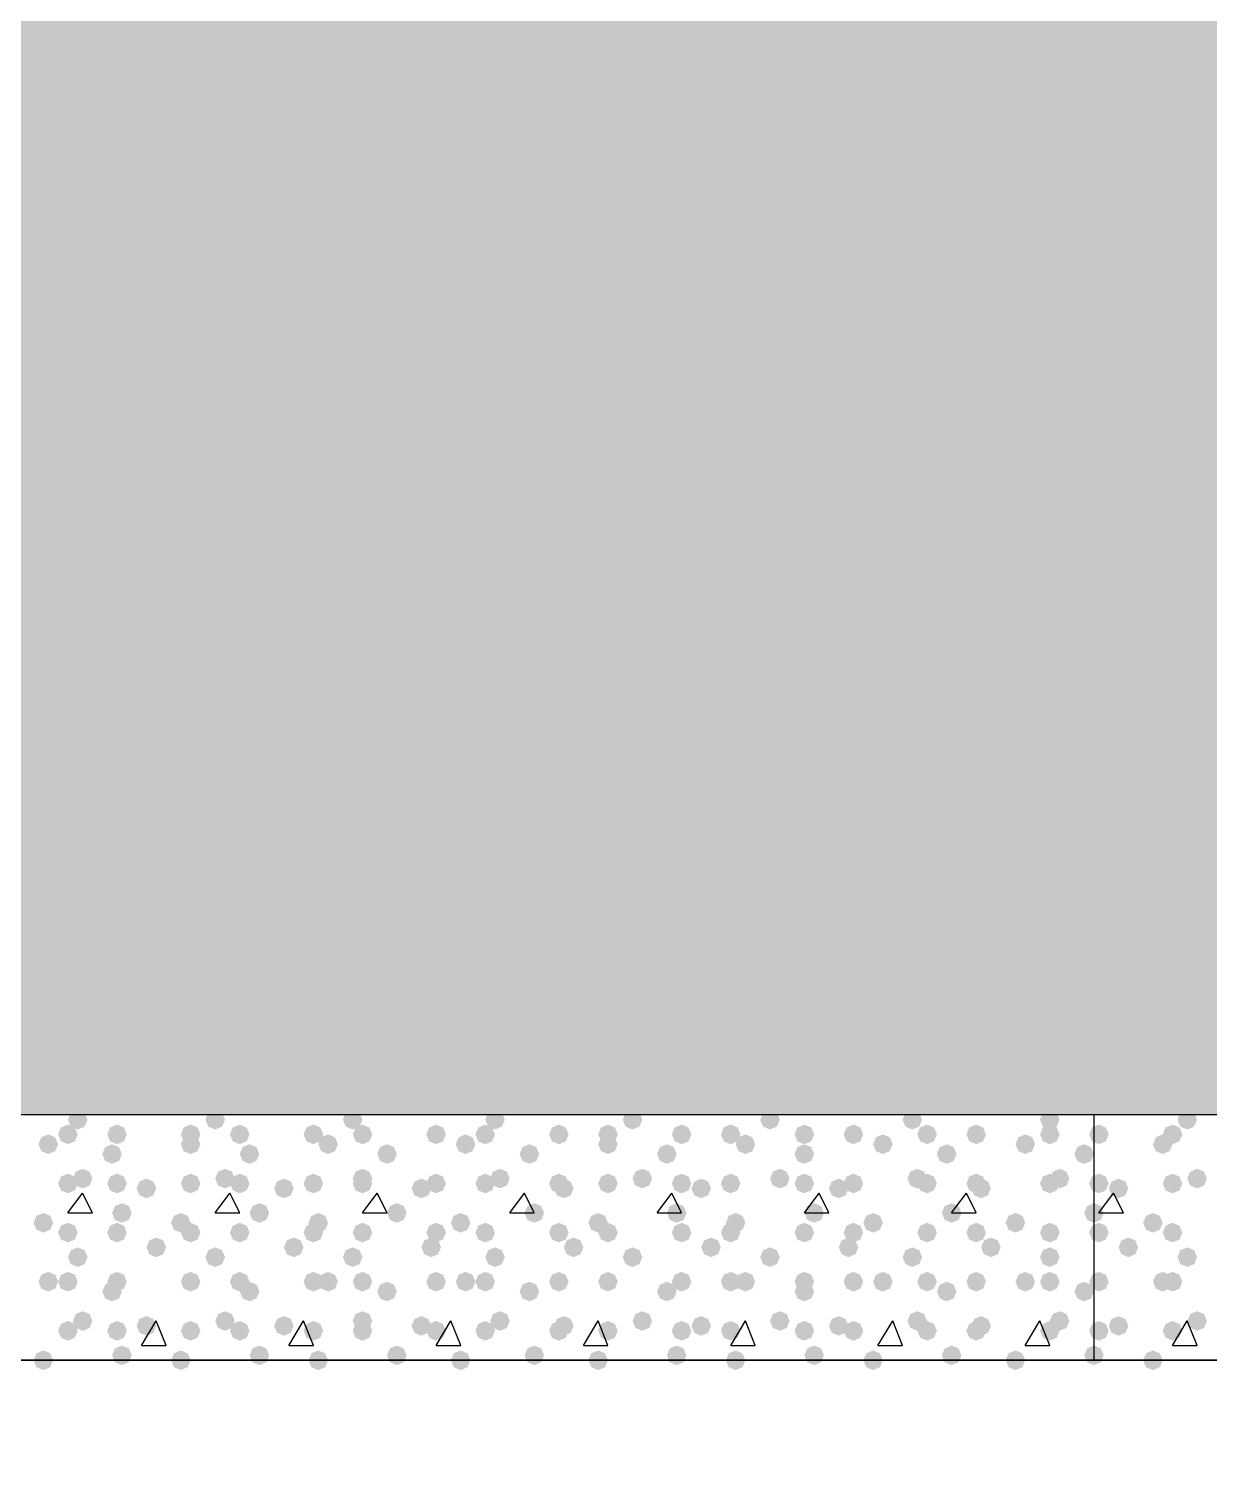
# Model space of a CAD drawing. Header units: millimetres. Extents: x 0 to 420, y 0 to 297.
# Drawn here: x 249.3 to 259.48, y 180.83 to 193.18 of the extents above; entities that cross this region are included whole.
import ezdxf

# ---------------------------------------------------------------- set-up
doc = ezdxf.new("R2010")
doc.units = ezdxf.units.MM
doc.layers.get('0').update_dxf_attribs({"linetype": 'CONTINUOUS'})

msp = doc.modelspace()

# ---------------------------------------------------------------- hatches: boundary and pattern name
at = {"true_color": 0x000008}
h = msp.add_hatch(color=0, dxfattribs=at)
h.paths.add_polyline_path([(379.603, 202.861333), (218.228333, 202.861333), (379.603, 183.811333)], flags=0)
h.paths.add_polyline_path([(218.228333, 202.861333), (379.603, 183.811333), (218.228333, 183.811333)], flags=0)
for points in [[(249.809, 183.769), (249.784129, 183.709204), (249.724333, 183.684333), (249.664537, 183.709204), (249.639667, 183.769), (249.664537, 183.828796), (249.724333, 183.853667), (249.784129, 183.828796)], [(250.994333, 183.769), (250.969462, 183.709204), (250.909667, 183.684333), (250.849871, 183.709204), (250.825, 183.769), (250.849871, 183.828796), (250.909667, 183.853667), (250.969462, 183.828796)], [(252.179667, 183.769), (252.154796, 183.709204), (252.095, 183.684333), (252.035204, 183.709204), (252.010333, 183.769), (252.035204, 183.828796), (252.095, 183.853667), (252.154796, 183.828796)], [(253.407333, 183.769), (253.382462, 183.709204), (253.322667, 183.684333), (253.262871, 183.709204), (253.238, 183.769), (253.262871, 183.828796), (253.322667, 183.853667), (253.382462, 183.828796)], [(254.592667, 183.769), (254.567796, 183.709204), (254.508, 183.684333), (254.448204, 183.709204), (254.423333, 183.769), (254.448204, 183.828796), (254.508, 183.853667), (254.567796, 183.828796)], [(255.778, 183.769), (255.753129, 183.709204), (255.693333, 183.684333), (255.633537, 183.709204), (255.608667, 183.769), (255.633537, 183.828796), (255.693333, 183.853667), (255.753129, 183.828796)], [(257.005667, 183.769), (256.980796, 183.709204), (256.921, 183.684333), (256.861204, 183.709204), (256.836333, 183.769), (256.861204, 183.828796), (256.921, 183.853667), (256.980796, 183.828796)], [(258.191, 183.769), (258.166129, 183.709204), (258.106333, 183.684333), (258.046538, 183.709204), (258.021667, 183.769), (258.046537, 183.828796), (258.106333, 183.853667), (258.166129, 183.828796)], [(249.724333, 183.642), (249.699462, 183.582204), (249.639667, 183.557333), (249.579871, 183.582204), (249.555, 183.642), (249.579871, 183.701796), (249.639667, 183.726667), (249.699462, 183.701796)], [(250.147667, 183.642), (250.122796, 183.582204), (250.063, 183.557333), (250.003204, 183.582204), (249.978333, 183.642), (250.003204, 183.701796), (250.063, 183.726667), (250.122796, 183.701796)], [(250.782667, 183.642), (250.757796, 183.582204), (250.698, 183.557333), (250.638204, 183.582204), (250.613333, 183.642), (250.638204, 183.701796), (250.698, 183.726667), (250.757796, 183.701796)], [(251.206, 183.642), (251.181129, 183.582204), (251.121333, 183.557333), (251.061538, 183.582204), (251.036667, 183.642), (251.061537, 183.701796), (251.121333, 183.726667), (251.181129, 183.701796)], [(251.841, 183.642), (251.816129, 183.582204), (251.756333, 183.557333), (251.696538, 183.582204), (251.671667, 183.642), (251.696537, 183.701796), (251.756333, 183.726667), (251.816129, 183.701796)], [(252.264333, 183.642), (252.239463, 183.582204), (252.179667, 183.557333), (252.119871, 183.582204), (252.095, 183.642), (252.119871, 183.701796), (252.179667, 183.726667), (252.239462, 183.701796)], [(252.899333, 183.642), (252.874462, 183.582204), (252.814667, 183.557333), (252.754871, 183.582204), (252.73, 183.642), (252.754871, 183.701796), (252.814667, 183.726667), (252.874462, 183.701796)], [(253.322667, 183.642), (253.297796, 183.582204), (253.238, 183.557333), (253.178204, 183.582204), (253.153333, 183.642), (253.178204, 183.701796), (253.238, 183.726667), (253.297796, 183.701796)], [(253.957667, 183.642), (253.932796, 183.582204), (253.873, 183.557333), (253.813204, 183.582204), (253.788333, 183.642), (253.813204, 183.701796), (253.873, 183.726667), (253.932796, 183.701796)], [(254.381, 183.642), (254.356129, 183.582204), (254.296333, 183.557333), (254.236538, 183.582204), (254.211667, 183.642), (254.236537, 183.701796), (254.296333, 183.726667), (254.356129, 183.701796)], [(255.016, 183.642), (254.991129, 183.582204), (254.931333, 183.557333), (254.871538, 183.582204), (254.846667, 183.642), (254.871537, 183.701796), (254.931333, 183.726667), (254.991129, 183.701796)], [(255.439333, 183.642), (255.414463, 183.582204), (255.354667, 183.557333), (255.294871, 183.582204), (255.27, 183.642), (255.294871, 183.701796), (255.354667, 183.726667), (255.414462, 183.701796)], [(256.074333, 183.642), (256.049463, 183.582204), (255.989667, 183.557333), (255.929871, 183.582204), (255.905, 183.642), (255.929871, 183.701796), (255.989667, 183.726667), (256.049462, 183.701796)], [(256.497667, 183.642), (256.472796, 183.582204), (256.413, 183.557333), (256.353204, 183.582204), (256.328333, 183.642), (256.353204, 183.701796), (256.413, 183.726667), (256.472796, 183.701796)], [(257.132667, 183.642), (257.107796, 183.582204), (257.048, 183.557333), (256.988204, 183.582204), (256.963333, 183.642), (256.988204, 183.701796), (257.048, 183.726667), (257.107796, 183.701796)], [(257.556, 183.642), (257.531129, 183.582204), (257.471333, 183.557333), (257.411538, 183.582204), (257.386667, 183.642), (257.411537, 183.701796), (257.471333, 183.726667), (257.531129, 183.701796)], [(258.191, 183.642), (258.166129, 183.582204), (258.106333, 183.557333), (258.046538, 183.582204), (258.021667, 183.642), (258.046537, 183.701796), (258.106333, 183.726667), (258.166129, 183.701796)], [(249.555, 183.557333), (249.530129, 183.497537), (249.470333, 183.472667), (249.410538, 183.497537), (249.385667, 183.557333), (249.410537, 183.617129), (249.470333, 183.642), (249.530129, 183.617129)], [(250.105333, 183.472667), (250.080462, 183.412871), (250.020667, 183.388), (249.960871, 183.412871), (249.936, 183.472667), (249.960871, 183.532462), (250.020667, 183.557333), (250.080462, 183.532463)], [(250.782667, 183.557333), (250.757796, 183.497537), (250.698, 183.472667), (250.638204, 183.497537), (250.613333, 183.557333), (250.638204, 183.617129), (250.698, 183.642), (250.757796, 183.617129)], [(251.290667, 183.472667), (251.265796, 183.412871), (251.206, 183.388), (251.146204, 183.412871), (251.121333, 183.472667), (251.146204, 183.532462), (251.206, 183.557333), (251.265796, 183.532463)], [(251.968, 183.557333), (251.943129, 183.497537), (251.883333, 183.472667), (251.823537, 183.497537), (251.798667, 183.557333), (251.823537, 183.617129), (251.883333, 183.642), (251.943129, 183.617129)], [(252.476, 183.472667), (252.451129, 183.412871), (252.391333, 183.388), (252.331538, 183.412871), (252.306667, 183.472667), (252.331537, 183.532462), (252.391333, 183.557333), (252.451129, 183.532463)], [(253.153333, 183.557333), (253.128462, 183.497537), (253.068667, 183.472667), (253.008871, 183.497537), (252.984, 183.557333), (253.008871, 183.617129), (253.068667, 183.642), (253.128462, 183.617129)], [(253.703667, 183.472667), (253.678796, 183.412871), (253.619, 183.388), (253.559204, 183.412871), (253.534333, 183.472667), (253.559204, 183.532462), (253.619, 183.557333), (253.678796, 183.532463)], [(254.381, 183.557333), (254.356129, 183.497537), (254.296333, 183.472667), (254.236538, 183.497537), (254.211667, 183.557333), (254.236537, 183.617129), (254.296333, 183.642), (254.356129, 183.617129)], [(254.889, 183.472667), (254.864129, 183.412871), (254.804333, 183.388), (254.744538, 183.412871), (254.719667, 183.472667), (254.744537, 183.532462), (254.804333, 183.557333), (254.864129, 183.532463)], [(255.566333, 183.557333), (255.541462, 183.497537), (255.481667, 183.472667), (255.421871, 183.497537), (255.397, 183.557333), (255.421871, 183.617129), (255.481667, 183.642), (255.541462, 183.617129)], [(256.074333, 183.472667), (256.049463, 183.412871), (255.989667, 183.388), (255.929871, 183.412871), (255.905, 183.472667), (255.929871, 183.532462), (255.989667, 183.557333), (256.049462, 183.532463)], [(256.751667, 183.557333), (256.726796, 183.497537), (256.667, 183.472667), (256.607204, 183.497537), (256.582333, 183.557333), (256.607204, 183.617129), (256.667, 183.642), (256.726796, 183.617129)], [(257.302, 183.472667), (257.277129, 183.412871), (257.217333, 183.388), (257.157537, 183.412871), (257.132667, 183.472667), (257.157537, 183.532462), (257.217333, 183.557333), (257.277129, 183.532463)], [(257.979333, 183.557333), (257.954462, 183.497537), (257.894667, 183.472667), (257.834871, 183.497537), (257.81, 183.557333), (257.834871, 183.617129), (257.894667, 183.642), (257.954462, 183.617129)], [(258.487333, 183.472667), (258.462463, 183.412871), (258.402667, 183.388), (258.342871, 183.412871), (258.318, 183.472667), (258.342871, 183.532462), (258.402667, 183.557333), (258.462462, 183.532463)], [(249.724333, 183.218667), (249.699462, 183.158871), (249.639667, 183.134), (249.579871, 183.158871), (249.555, 183.218667), (249.579871, 183.278462), (249.639667, 183.303333), (249.699462, 183.278463)], [(249.851333, 183.261), (249.826462, 183.201204), (249.766667, 183.176333), (249.706871, 183.201204), (249.682, 183.261), (249.706871, 183.320796), (249.766667, 183.345667), (249.826462, 183.320796)], [(250.147667, 183.218667), (250.122796, 183.158871), (250.063, 183.134), (250.003204, 183.158871), (249.978333, 183.218667), (250.003204, 183.278462), (250.063, 183.303333), (250.122796, 183.278463)], [(250.782667, 183.218667), (250.757796, 183.158871), (250.698, 183.134), (250.638204, 183.158871), (250.613333, 183.218667), (250.638204, 183.278462), (250.698, 183.303333), (250.757796, 183.278463)], [(251.079, 183.261), (251.054129, 183.201204), (250.994333, 183.176333), (250.934538, 183.201204), (250.909667, 183.261), (250.934537, 183.320796), (250.994333, 183.345667), (251.054129, 183.320796)], [(251.206, 183.218667), (251.181129, 183.158871), (251.121333, 183.134), (251.061538, 183.158871), (251.036667, 183.218667), (251.061537, 183.278462), (251.121333, 183.303333), (251.181129, 183.278463)], [(251.841, 183.218667), (251.816129, 183.158871), (251.756333, 183.134), (251.696538, 183.158871), (251.671667, 183.218667), (251.696537, 183.278462), (251.756333, 183.303333), (251.816129, 183.278463)], [(252.264333, 183.261), (252.239463, 183.201204), (252.179667, 183.176333), (252.119871, 183.201204), (252.095, 183.261), (252.119871, 183.320796), (252.179667, 183.345667), (252.239462, 183.320796)], [(252.264333, 183.218667), (252.239463, 183.158871), (252.179667, 183.134), (252.119871, 183.158871), (252.095, 183.218667), (252.119871, 183.278462), (252.179667, 183.303333), (252.239462, 183.278463)], [(252.899333, 183.218667), (252.874462, 183.158871), (252.814667, 183.134), (252.754871, 183.158871), (252.73, 183.218667), (252.754871, 183.278462), (252.814667, 183.303333), (252.874462, 183.278463)], [(253.322667, 183.218667), (253.297796, 183.158871), (253.238, 183.134), (253.178204, 183.158871), (253.153333, 183.218667), (253.178204, 183.278462), (253.238, 183.303333), (253.297796, 183.278463)], [(253.449667, 183.261), (253.424796, 183.201204), (253.365, 183.176333), (253.305204, 183.201204), (253.280333, 183.261), (253.305204, 183.320796), (253.365, 183.345667), (253.424796, 183.320796)], [(253.957667, 183.218667), (253.932796, 183.158871), (253.873, 183.134), (253.813204, 183.158871), (253.788333, 183.218667), (253.813204, 183.278462), (253.873, 183.303333), (253.932796, 183.278463)], [(254.381, 183.218667), (254.356129, 183.158871), (254.296333, 183.134), (254.236538, 183.158871), (254.211667, 183.218667), (254.236537, 183.278462), (254.296333, 183.303333), (254.356129, 183.278463)], [(254.677333, 183.261), (254.652462, 183.201204), (254.592667, 183.176333), (254.532871, 183.201204), (254.508, 183.261), (254.532871, 183.320796), (254.592667, 183.345667), (254.652462, 183.320796)], [(255.016, 183.218667), (254.991129, 183.158871), (254.931333, 183.134), (254.871538, 183.158871), (254.846667, 183.218667), (254.871537, 183.278462), (254.931333, 183.303333), (254.991129, 183.278463)], [(255.439333, 183.218667), (255.414463, 183.158871), (255.354667, 183.134), (255.294871, 183.158871), (255.27, 183.218667), (255.294871, 183.278462), (255.354667, 183.303333), (255.414462, 183.278463)], [(255.862667, 183.261), (255.837796, 183.201204), (255.778, 183.176333), (255.718204, 183.201204), (255.693333, 183.261), (255.718204, 183.320796), (255.778, 183.345667), (255.837796, 183.320796)], [(256.074333, 183.218667), (256.049463, 183.158871), (255.989667, 183.134), (255.929871, 183.158871), (255.905, 183.218667), (255.929871, 183.278462), (255.989667, 183.303333), (256.049462, 183.278463)], [(256.497667, 183.218667), (256.472796, 183.158871), (256.413, 183.134), (256.353204, 183.158871), (256.328333, 183.218667), (256.353204, 183.278462), (256.413, 183.303333), (256.472796, 183.278463)], [(257.048, 183.261), (257.023129, 183.201204), (256.963333, 183.176333), (256.903537, 183.201204), (256.878667, 183.261), (256.903537, 183.320796), (256.963333, 183.345667), (257.023129, 183.320796)], [(257.132667, 183.218667), (257.107796, 183.158871), (257.048, 183.134), (256.988204, 183.158871), (256.963333, 183.218667), (256.988204, 183.278462), (257.048, 183.303333), (257.107796, 183.278463)], [(257.556, 183.218667), (257.531129, 183.158871), (257.471333, 183.134), (257.411538, 183.158871), (257.386667, 183.218667), (257.411537, 183.278462), (257.471333, 183.303333), (257.531129, 183.278463)], [(258.191, 183.218667), (258.166129, 183.158871), (258.106333, 183.134), (258.046538, 183.158871), (258.021667, 183.218667), (258.046537, 183.278462), (258.106333, 183.303333), (258.166129, 183.278463)], [(258.275667, 183.261), (258.250796, 183.201204), (258.191, 183.176333), (258.131204, 183.201204), (258.106333, 183.261), (258.131204, 183.320796), (258.191, 183.345667), (258.250796, 183.320796)], [(250.401667, 183.176333), (250.376796, 183.116537), (250.317, 183.091667), (250.257204, 183.116537), (250.232333, 183.176333), (250.257204, 183.236129), (250.317, 183.261), (250.376796, 183.236129)], [(251.587, 183.176333), (251.562129, 183.116537), (251.502333, 183.091667), (251.442537, 183.116537), (251.417667, 183.176333), (251.442537, 183.236129), (251.502333, 183.261), (251.562129, 183.236129)], [(252.772333, 183.176333), (252.747462, 183.116537), (252.687667, 183.091667), (252.627871, 183.116537), (252.603, 183.176333), (252.627871, 183.236129), (252.687667, 183.261), (252.747462, 183.236129)], [(254, 183.176333), (253.975129, 183.116537), (253.915333, 183.091667), (253.855538, 183.116537), (253.830667, 183.176333), (253.855537, 183.236129), (253.915333, 183.261), (253.975129, 183.236129)], [(255.185333, 183.176333), (255.160462, 183.116537), (255.100667, 183.091667), (255.040871, 183.116537), (255.016, 183.176333), (255.040871, 183.236129), (255.100667, 183.261), (255.160462, 183.236129)], [(256.370667, 183.176333), (256.345796, 183.116537), (256.286, 183.091667), (256.226204, 183.116537), (256.201333, 183.176333), (256.226204, 183.236129), (256.286, 183.261), (256.345796, 183.236129)], [(257.598333, 183.176333), (257.573463, 183.116537), (257.513667, 183.091667), (257.453871, 183.116537), (257.429, 183.176333), (257.453871, 183.236129), (257.513667, 183.261), (257.573462, 183.236129)], [(249.512667, 182.88), (249.487796, 182.820204), (249.428, 182.795333), (249.368204, 182.820204), (249.343333, 182.88), (249.368204, 182.939796), (249.428, 182.964667), (249.487796, 182.939796)], [(250.19, 182.964667), (250.165129, 182.904871), (250.105333, 182.88), (250.045538, 182.904871), (250.020667, 182.964667), (250.045537, 183.024462), (250.105333, 183.049333), (250.165129, 183.024463)], [(250.698, 182.88), (250.673129, 182.820204), (250.613333, 182.795333), (250.553538, 182.820204), (250.528667, 182.88), (250.553537, 182.939796), (250.613333, 182.964667), (250.673129, 182.939796)], [(251.375333, 182.964667), (251.350462, 182.904871), (251.290667, 182.88), (251.230871, 182.904871), (251.206, 182.964667), (251.230871, 183.024462), (251.290667, 183.049333), (251.350462, 183.024463)], [(251.883333, 182.88), (251.858462, 182.820204), (251.798667, 182.795333), (251.738871, 182.820204), (251.714, 182.88), (251.738871, 182.939796), (251.798667, 182.964667), (251.858462, 182.939796)], [(252.560667, 182.964667), (252.535796, 182.904871), (252.476, 182.88), (252.416204, 182.904871), (252.391333, 182.964667), (252.416204, 183.024462), (252.476, 183.049333), (252.535796, 183.024463)], [(253.111, 182.88), (253.086129, 182.820204), (253.026333, 182.795333), (252.966538, 182.820204), (252.941667, 182.88), (252.966537, 182.939796), (253.026333, 182.964667), (253.086129, 182.939796)], [(253.746, 182.964667), (253.721129, 182.904871), (253.661333, 182.88), (253.601538, 182.904871), (253.576667, 182.964667), (253.601537, 183.024462), (253.661333, 183.049333), (253.721129, 183.024463)], [(254.296333, 182.88), (254.271462, 182.820204), (254.211667, 182.795333), (254.151871, 182.820204), (254.127, 182.88), (254.151871, 182.939796), (254.211667, 182.964667), (254.271462, 182.939796)], [(254.973667, 182.964667), (254.948796, 182.904871), (254.889, 182.88), (254.829204, 182.904871), (254.804333, 182.964667), (254.829204, 183.024462), (254.889, 183.049333), (254.948796, 183.024463)], [(255.481667, 182.88), (255.456796, 182.820204), (255.397, 182.795333), (255.337204, 182.820204), (255.312333, 182.88), (255.337204, 182.939796), (255.397, 182.964667), (255.456796, 182.939796)], [(256.159, 182.964667), (256.134129, 182.904871), (256.074333, 182.88), (256.014537, 182.904871), (255.989667, 182.964667), (256.014537, 183.024462), (256.074333, 183.049333), (256.134129, 183.024463)], [(256.667, 182.88), (256.642129, 182.820204), (256.582333, 182.795333), (256.522538, 182.820204), (256.497667, 182.88), (256.522537, 182.939796), (256.582333, 182.964667), (256.642129, 182.939796)], [(257.344333, 182.964667), (257.319462, 182.904871), (257.259667, 182.88), (257.199871, 182.904871), (257.175, 182.964667), (257.199871, 183.024462), (257.259667, 183.049333), (257.319462, 183.024463)], [(257.894667, 182.88), (257.869796, 182.820204), (257.81, 182.795333), (257.750204, 182.820204), (257.725333, 182.88), (257.750204, 182.939796), (257.81, 182.964667), (257.869796, 182.939796)], [(258.572, 182.964667), (258.547129, 182.904871), (258.487333, 182.88), (258.427537, 182.904871), (258.402667, 182.964667), (258.427537, 183.024462), (258.487333, 183.049333), (258.547129, 183.024463)], [(249.724333, 182.795333), (249.699462, 182.735537), (249.639667, 182.710667), (249.579871, 182.735537), (249.555, 182.795333), (249.579871, 182.855129), (249.639667, 182.88), (249.699462, 182.855129)], [(250.147667, 182.795333), (250.122796, 182.735537), (250.063, 182.710667), (250.003204, 182.735537), (249.978333, 182.795333), (250.003204, 182.855129), (250.063, 182.88), (250.122796, 182.855129)], [(250.782667, 182.795333), (250.757796, 182.735537), (250.698, 182.710667), (250.638204, 182.735537), (250.613333, 182.795333), (250.638204, 182.855129), (250.698, 182.88), (250.757796, 182.855129)], [(251.206, 182.795333), (251.181129, 182.735537), (251.121333, 182.710667), (251.061538, 182.735537), (251.036667, 182.795333), (251.061537, 182.855129), (251.121333, 182.88), (251.181129, 182.855129)], [(251.841, 182.795333), (251.816129, 182.735537), (251.756333, 182.710667), (251.696538, 182.735537), (251.671667, 182.795333), (251.696537, 182.855129), (251.756333, 182.88), (251.816129, 182.855129)], [(252.264333, 182.795333), (252.239463, 182.735537), (252.179667, 182.710667), (252.119871, 182.735537), (252.095, 182.795333), (252.119871, 182.855129), (252.179667, 182.88), (252.239462, 182.855129)], [(252.899333, 182.795333), (252.874462, 182.735537), (252.814667, 182.710667), (252.754871, 182.735537), (252.73, 182.795333), (252.754871, 182.855129), (252.814667, 182.88), (252.874462, 182.855129)], [(253.322667, 182.795333), (253.297796, 182.735537), (253.238, 182.710667), (253.178204, 182.735537), (253.153333, 182.795333), (253.178204, 182.855129), (253.238, 182.88), (253.297796, 182.855129)], [(253.957667, 182.795333), (253.932796, 182.735537), (253.873, 182.710667), (253.813204, 182.735537), (253.788333, 182.795333), (253.813204, 182.855129), (253.873, 182.88), (253.932796, 182.855129)], [(254.381, 182.795333), (254.356129, 182.735537), (254.296333, 182.710667), (254.236538, 182.735537), (254.211667, 182.795333), (254.236537, 182.855129), (254.296333, 182.88), (254.356129, 182.855129)], [(255.016, 182.795333), (254.991129, 182.735537), (254.931333, 182.710667), (254.871538, 182.735537), (254.846667, 182.795333), (254.871537, 182.855129), (254.931333, 182.88), (254.991129, 182.855129)], [(255.439333, 182.795333), (255.414463, 182.735537), (255.354667, 182.710667), (255.294871, 182.735537), (255.27, 182.795333), (255.294871, 182.855129), (255.354667, 182.88), (255.414462, 182.855129)], [(256.074333, 182.795333), (256.049463, 182.735537), (255.989667, 182.710667), (255.929871, 182.735537), (255.905, 182.795333), (255.929871, 182.855129), (255.989667, 182.88), (256.049462, 182.855129)], [(256.497667, 182.795333), (256.472796, 182.735537), (256.413, 182.710667), (256.353204, 182.735537), (256.328333, 182.795333), (256.353204, 182.855129), (256.413, 182.88), (256.472796, 182.855129)], [(257.132667, 182.795333), (257.107796, 182.735537), (257.048, 182.710667), (256.988204, 182.735537), (256.963333, 182.795333), (256.988204, 182.855129), (257.048, 182.88), (257.107796, 182.855129)], [(257.556, 182.795333), (257.531129, 182.735537), (257.471333, 182.710667), (257.411538, 182.735537), (257.386667, 182.795333), (257.411537, 182.855129), (257.471333, 182.88), (257.531129, 182.855129)], [(258.191, 182.795333), (258.166129, 182.735537), (258.106333, 182.710667), (258.046538, 182.735537), (258.021667, 182.795333), (258.046537, 182.855129), (258.106333, 182.88), (258.166129, 182.855129)], [(250.486333, 182.668333), (250.461462, 182.608537), (250.401667, 182.583667), (250.341871, 182.608537), (250.317, 182.668333), (250.341871, 182.728129), (250.401667, 182.753), (250.461462, 182.728129)], [(251.671667, 182.668333), (251.646796, 182.608537), (251.587, 182.583667), (251.527204, 182.608537), (251.502333, 182.668333), (251.527204, 182.728129), (251.587, 182.753), (251.646796, 182.728129)], [(252.857, 182.668333), (252.832129, 182.608537), (252.772333, 182.583667), (252.712538, 182.608537), (252.687667, 182.668333), (252.712537, 182.728129), (252.772333, 182.753), (252.832129, 182.728129)], [(254.084667, 182.668333), (254.059796, 182.608537), (254, 182.583667), (253.940204, 182.608537), (253.915333, 182.668333), (253.940204, 182.728129), (254, 182.753), (254.059796, 182.728129)], [(255.27, 182.668333), (255.245129, 182.608537), (255.185333, 182.583667), (255.125538, 182.608537), (255.100667, 182.668333), (255.125537, 182.728129), (255.185333, 182.753), (255.245129, 182.728129)], [(256.455333, 182.668333), (256.430462, 182.608537), (256.370667, 182.583667), (256.310871, 182.608537), (256.286, 182.668333), (256.310871, 182.728129), (256.370667, 182.753), (256.430462, 182.728129)], [(257.683, 182.668333), (257.658129, 182.608537), (257.598333, 182.583667), (257.538537, 182.608537), (257.513667, 182.668333), (257.538537, 182.728129), (257.598333, 182.753), (257.658129, 182.728129)], [(249.809, 182.583667), (249.784129, 182.523871), (249.724333, 182.499), (249.664537, 182.523871), (249.639667, 182.583667), (249.664537, 182.643462), (249.724333, 182.668333), (249.784129, 182.643463)], [(250.994333, 182.583667), (250.969462, 182.523871), (250.909667, 182.499), (250.849871, 182.523871), (250.825, 182.583667), (250.849871, 182.643462), (250.909667, 182.668333), (250.969462, 182.643463)], [(252.179667, 182.583667), (252.154796, 182.523871), (252.095, 182.499), (252.035204, 182.523871), (252.010333, 182.583667), (252.035204, 182.643462), (252.095, 182.668333), (252.154796, 182.643463)], [(253.407333, 182.583667), (253.382462, 182.523871), (253.322667, 182.499), (253.262871, 182.523871), (253.238, 182.583667), (253.262871, 182.643462), (253.322667, 182.668333), (253.382462, 182.643463)], [(254.592667, 182.583667), (254.567796, 182.523871), (254.508, 182.499), (254.448204, 182.523871), (254.423333, 182.583667), (254.448204, 182.643462), (254.508, 182.668333), (254.567796, 182.643463)], [(255.778, 182.583667), (255.753129, 182.523871), (255.693333, 182.499), (255.633537, 182.523871), (255.608667, 182.583667), (255.633537, 182.643462), (255.693333, 182.668333), (255.753129, 182.643463)], [(257.005667, 182.583667), (256.980796, 182.523871), (256.921, 182.499), (256.861204, 182.523871), (256.836333, 182.583667), (256.861204, 182.643462), (256.921, 182.668333), (256.980796, 182.643463)], [(258.191, 182.583667), (258.166129, 182.523871), (258.106333, 182.499), (258.046538, 182.523871), (258.021667, 182.583667), (258.046537, 182.643462), (258.106333, 182.668333), (258.166129, 182.643463)], [(249.555, 182.372), (249.530129, 182.312204), (249.470333, 182.287333), (249.410538, 182.312204), (249.385667, 182.372), (249.410537, 182.431796), (249.470333, 182.456667), (249.530129, 182.431796)], [(249.724333, 182.372), (249.699462, 182.312204), (249.639667, 182.287333), (249.579871, 182.312204), (249.555, 182.372), (249.579871, 182.431796), (249.639667, 182.456667), (249.699462, 182.431796)], [(250.147667, 182.372), (250.122796, 182.312204), (250.063, 182.287333), (250.003204, 182.312204), (249.978333, 182.372), (250.003204, 182.431796), (250.063, 182.456667), (250.122796, 182.431796)], [(250.782667, 182.372), (250.757796, 182.312204), (250.698, 182.287333), (250.638204, 182.312204), (250.613333, 182.372), (250.638204, 182.431796), (250.698, 182.456667), (250.757796, 182.431796)], [(250.782667, 182.372), (250.757796, 182.312204), (250.698, 182.287333), (250.638204, 182.312204), (250.613333, 182.372), (250.638204, 182.431796), (250.698, 182.456667), (250.757796, 182.431796)], [(251.206, 182.372), (251.181129, 182.312204), (251.121333, 182.287333), (251.061538, 182.312204), (251.036667, 182.372), (251.061537, 182.431796), (251.121333, 182.456667), (251.181129, 182.431796)], [(251.841, 182.372), (251.816129, 182.312204), (251.756333, 182.287333), (251.696538, 182.312204), (251.671667, 182.372), (251.696537, 182.431796), (251.756333, 182.456667), (251.816129, 182.431796)], [(251.968, 182.372), (251.943129, 182.312204), (251.883333, 182.287333), (251.823537, 182.312204), (251.798667, 182.372), (251.823537, 182.431796), (251.883333, 182.456667), (251.943129, 182.431796)], [(252.264333, 182.372), (252.239463, 182.312204), (252.179667, 182.287333), (252.119871, 182.312204), (252.095, 182.372), (252.119871, 182.431796), (252.179667, 182.456667), (252.239462, 182.431796)], [(252.899333, 182.372), (252.874462, 182.312204), (252.814667, 182.287333), (252.754871, 182.312204), (252.73, 182.372), (252.754871, 182.431796), (252.814667, 182.456667), (252.874462, 182.431796)], [(253.153333, 182.372), (253.128462, 182.312204), (253.068667, 182.287333), (253.008871, 182.312204), (252.984, 182.372), (253.008871, 182.431796), (253.068667, 182.456667), (253.128462, 182.431796)], [(253.322667, 182.372), (253.297796, 182.312204), (253.238, 182.287333), (253.178204, 182.312204), (253.153333, 182.372), (253.178204, 182.431796), (253.238, 182.456667), (253.297796, 182.431796)], [(253.957667, 182.372), (253.932796, 182.312204), (253.873, 182.287333), (253.813204, 182.312204), (253.788333, 182.372), (253.813204, 182.431796), (253.873, 182.456667), (253.932796, 182.431796)], [(254.381, 182.372), (254.356129, 182.312204), (254.296333, 182.287333), (254.236538, 182.312204), (254.211667, 182.372), (254.236537, 182.431796), (254.296333, 182.456667), (254.356129, 182.431796)], [(254.381, 182.372), (254.356129, 182.312204), (254.296333, 182.287333), (254.236538, 182.312204), (254.211667, 182.372), (254.236537, 182.431796), (254.296333, 182.456667), (254.356129, 182.431796)], [(255.016, 182.372), (254.991129, 182.312204), (254.931333, 182.287333), (254.871538, 182.312204), (254.846667, 182.372), (254.871537, 182.431796), (254.931333, 182.456667), (254.991129, 182.431796)], [(255.439333, 182.372), (255.414463, 182.312204), (255.354667, 182.287333), (255.294871, 182.312204), (255.27, 182.372), (255.294871, 182.431796), (255.354667, 182.456667), (255.414462, 182.431796)], [(255.566333, 182.372), (255.541462, 182.312204), (255.481667, 182.287333), (255.421871, 182.312204), (255.397, 182.372), (255.421871, 182.431796), (255.481667, 182.456667), (255.541462, 182.431796)], [(256.074333, 182.372), (256.049463, 182.312204), (255.989667, 182.287333), (255.929871, 182.312204), (255.905, 182.372), (255.929871, 182.431796), (255.989667, 182.456667), (256.049462, 182.431796)], [(256.497667, 182.372), (256.472796, 182.312204), (256.413, 182.287333), (256.353204, 182.312204), (256.328333, 182.372), (256.353204, 182.431796), (256.413, 182.456667), (256.472796, 182.431796)], [(256.751667, 182.372), (256.726796, 182.312204), (256.667, 182.287333), (256.607204, 182.312204), (256.582333, 182.372), (256.607204, 182.431796), (256.667, 182.456667), (256.726796, 182.431796)], [(257.132667, 182.372), (257.107796, 182.312204), (257.048, 182.287333), (256.988204, 182.312204), (256.963333, 182.372), (256.988204, 182.431796), (257.048, 182.456667), (257.107796, 182.431796)], [(257.556, 182.372), (257.531129, 182.312204), (257.471333, 182.287333), (257.411538, 182.312204), (257.386667, 182.372), (257.411537, 182.431796), (257.471333, 182.456667), (257.531129, 182.431796)], [(257.979333, 182.372), (257.954462, 182.312204), (257.894667, 182.287333), (257.834871, 182.312204), (257.81, 182.372), (257.834871, 182.431796), (257.894667, 182.456667), (257.954462, 182.431796)], [(258.191, 182.372), (258.166129, 182.312204), (258.106333, 182.287333), (258.046538, 182.312204), (258.021667, 182.372), (258.046537, 182.431796), (258.106333, 182.456667), (258.166129, 182.431796)], [(250.105333, 182.287333), (250.080462, 182.227537), (250.020667, 182.202667), (249.960871, 182.227537), (249.936, 182.287333), (249.960871, 182.347129), (250.020667, 182.372), (250.080462, 182.347129)], [(251.290667, 182.287333), (251.265796, 182.227537), (251.206, 182.202667), (251.146204, 182.227537), (251.121333, 182.287333), (251.146204, 182.347129), (251.206, 182.372), (251.265796, 182.347129)], [(252.476, 182.287333), (252.451129, 182.227537), (252.391333, 182.202667), (252.331538, 182.227537), (252.306667, 182.287333), (252.331537, 182.347129), (252.391333, 182.372), (252.451129, 182.347129)], [(253.703667, 182.287333), (253.678796, 182.227537), (253.619, 182.202667), (253.559204, 182.227537), (253.534333, 182.287333), (253.559204, 182.347129), (253.619, 182.372), (253.678796, 182.347129)], [(254.889, 182.287333), (254.864129, 182.227537), (254.804333, 182.202667), (254.744538, 182.227537), (254.719667, 182.287333), (254.744537, 182.347129), (254.804333, 182.372), (254.864129, 182.347129)], [(256.074333, 182.287333), (256.049463, 182.227537), (255.989667, 182.202667), (255.929871, 182.227537), (255.905, 182.287333), (255.929871, 182.347129), (255.989667, 182.372), (256.049462, 182.347129)], [(257.302, 182.287333), (257.277129, 182.227537), (257.217333, 182.202667), (257.157537, 182.227537), (257.132667, 182.287333), (257.157537, 182.347129), (257.217333, 182.372), (257.277129, 182.347129)], [(258.487333, 182.287333), (258.462463, 182.227537), (258.402667, 182.202667), (258.342871, 182.227537), (258.318, 182.287333), (258.342871, 182.347129), (258.402667, 182.372), (258.462462, 182.347129)], [(249.851333, 182.033333), (249.826462, 181.973537), (249.766667, 181.948667), (249.706871, 181.973537), (249.682, 182.033333), (249.706871, 182.093129), (249.766667, 182.118), (249.826462, 182.093129)], [(250.401667, 181.991), (250.376796, 181.931204), (250.317, 181.906333), (250.257204, 181.931204), (250.232333, 181.991), (250.257204, 182.050796), (250.317, 182.075667), (250.376796, 182.050796)], [(251.079, 182.033333), (251.054129, 181.973537), (250.994333, 181.948667), (250.934538, 181.973537), (250.909667, 182.033333), (250.934537, 182.093129), (250.994333, 182.118), (251.054129, 182.093129)], [(251.587, 181.991), (251.562129, 181.931204), (251.502333, 181.906333), (251.442537, 181.931204), (251.417667, 181.991), (251.442537, 182.050796), (251.502333, 182.075667), (251.562129, 182.050796)], [(252.264333, 182.033333), (252.239463, 181.973537), (252.179667, 181.948667), (252.119871, 181.973537), (252.095, 182.033333), (252.119871, 182.093129), (252.179667, 182.118), (252.239462, 182.093129)], [(252.772333, 181.991), (252.747462, 181.931204), (252.687667, 181.906333), (252.627871, 181.931204), (252.603, 181.991), (252.627871, 182.050796), (252.687667, 182.075667), (252.747462, 182.050796)], [(253.449667, 182.033333), (253.424796, 181.973537), (253.365, 181.948667), (253.305204, 181.973537), (253.280333, 182.033333), (253.305204, 182.093129), (253.365, 182.118), (253.424796, 182.093129)], [(254, 181.991), (253.975129, 181.931204), (253.915333, 181.906333), (253.855538, 181.931204), (253.830667, 181.991), (253.855537, 182.050796), (253.915333, 182.075667), (253.975129, 182.050796)], [(254.677333, 182.033333), (254.652462, 181.973537), (254.592667, 181.948667), (254.532871, 181.973537), (254.508, 182.033333), (254.532871, 182.093129), (254.592667, 182.118), (254.652462, 182.093129)], [(255.185333, 181.991), (255.160462, 181.931204), (255.100667, 181.906333), (255.040871, 181.931204), (255.016, 181.991), (255.040871, 182.050796), (255.100667, 182.075667), (255.160462, 182.050796)], [(255.862667, 182.033333), (255.837796, 181.973537), (255.778, 181.948667), (255.718204, 181.973537), (255.693333, 182.033333), (255.718204, 182.093129), (255.778, 182.118), (255.837796, 182.093129)], [(256.370667, 181.991), (256.345796, 181.931204), (256.286, 181.906333), (256.226204, 181.931204), (256.201333, 181.991), (256.226204, 182.050796), (256.286, 182.075667), (256.345796, 182.050796)], [(257.048, 182.033333), (257.023129, 181.973537), (256.963333, 181.948667), (256.903537, 181.973537), (256.878667, 182.033333), (256.903537, 182.093129), (256.963333, 182.118), (257.023129, 182.093129)], [(257.598333, 181.991), (257.573463, 181.931204), (257.513667, 181.906333), (257.453871, 181.931204), (257.429, 181.991), (257.453871, 182.050796), (257.513667, 182.075667), (257.573462, 182.050796)], [(258.275667, 182.033333), (258.250796, 181.973537), (258.191, 181.948667), (258.131204, 181.973537), (258.106333, 182.033333), (258.131204, 182.093129), (258.191, 182.118), (258.250796, 182.093129)], [(249.724333, 181.948667), (249.699462, 181.888871), (249.639667, 181.864), (249.579871, 181.888871), (249.555, 181.948667), (249.579871, 182.008462), (249.639667, 182.033333), (249.699462, 182.008463)], [(250.147667, 181.948667), (250.122796, 181.888871), (250.063, 181.864), (250.003204, 181.888871), (249.978333, 181.948667), (250.003204, 182.008462), (250.063, 182.033333), (250.122796, 182.008463)], [(250.782667, 181.948667), (250.757796, 181.888871), (250.698, 181.864), (250.638204, 181.888871), (250.613333, 181.948667), (250.638204, 182.008462), (250.698, 182.033333), (250.757796, 182.008463)], [(251.206, 181.948667), (251.181129, 181.888871), (251.121333, 181.864), (251.061538, 181.888871), (251.036667, 181.948667), (251.061537, 182.008462), (251.121333, 182.033333), (251.181129, 182.008463)], [(251.841, 181.948667), (251.816129, 181.888871), (251.756333, 181.864), (251.696538, 181.888871), (251.671667, 181.948667), (251.696537, 182.008462), (251.756333, 182.033333), (251.816129, 182.008463)], [(252.264333, 181.948667), (252.239463, 181.888871), (252.179667, 181.864), (252.119871, 181.888871), (252.095, 181.948667), (252.119871, 182.008462), (252.179667, 182.033333), (252.239462, 182.008463)], [(252.899333, 181.948667), (252.874462, 181.888871), (252.814667, 181.864), (252.754871, 181.888871), (252.73, 181.948667), (252.754871, 182.008462), (252.814667, 182.033333), (252.874462, 182.008463)], [(253.322667, 181.948667), (253.297796, 181.888871), (253.238, 181.864), (253.178204, 181.888871), (253.153333, 181.948667), (253.178204, 182.008462), (253.238, 182.033333), (253.297796, 182.008463)], [(253.957667, 181.948667), (253.932796, 181.888871), (253.873, 181.864), (253.813204, 181.888871), (253.788333, 181.948667), (253.813204, 182.008462), (253.873, 182.033333), (253.932796, 182.008463)], [(254.381, 181.948667), (254.356129, 181.888871), (254.296333, 181.864), (254.236538, 181.888871), (254.211667, 181.948667), (254.236537, 182.008462), (254.296333, 182.033333), (254.356129, 182.008463)], [(255.016, 181.948667), (254.991129, 181.888871), (254.931333, 181.864), (254.871538, 181.888871), (254.846667, 181.948667), (254.871537, 182.008462), (254.931333, 182.033333), (254.991129, 182.008463)], [(255.439333, 181.948667), (255.414463, 181.888871), (255.354667, 181.864), (255.294871, 181.888871), (255.27, 181.948667), (255.294871, 182.008462), (255.354667, 182.033333), (255.414462, 182.008463)], [(256.074333, 181.948667), (256.049463, 181.888871), (255.989667, 181.864), (255.929871, 181.888871), (255.905, 181.948667), (255.929871, 182.008462), (255.989667, 182.033333), (256.049462, 182.008463)], [(256.497667, 181.948667), (256.472796, 181.888871), (256.413, 181.864), (256.353204, 181.888871), (256.328333, 181.948667), (256.353204, 182.008462), (256.413, 182.033333), (256.472796, 182.008463)], [(257.132667, 181.948667), (257.107796, 181.888871), (257.048, 181.864), (256.988204, 181.888871), (256.963333, 181.948667), (256.988204, 182.008462), (257.048, 182.033333), (257.107796, 182.008463)], [(257.556, 181.948667), (257.531129, 181.888871), (257.471333, 181.864), (257.411538, 181.888871), (257.386667, 181.948667), (257.411537, 182.008462), (257.471333, 182.033333), (257.531129, 182.008463)], [(258.191, 181.948667), (258.166129, 181.888871), (258.106333, 181.864), (258.046538, 181.888871), (258.021667, 181.948667), (258.046537, 182.008462), (258.106333, 182.033333), (258.166129, 182.008463)], [(250.19, 181.737), (250.165129, 181.677204), (250.105333, 181.652333), (250.045538, 181.677204), (250.020667, 181.737), (250.045537, 181.796796), (250.105333, 181.821667), (250.165129, 181.796796)], [(251.375333, 181.737), (251.350462, 181.677204), (251.290667, 181.652333), (251.230871, 181.677204), (251.206, 181.737), (251.230871, 181.796796), (251.290667, 181.821667), (251.350462, 181.796796)], [(252.560667, 181.737), (252.535796, 181.677204), (252.476, 181.652333), (252.416204, 181.677204), (252.391333, 181.737), (252.416204, 181.796796), (252.476, 181.821667), (252.535796, 181.796796)], [(253.746, 181.737), (253.721129, 181.677204), (253.661333, 181.652333), (253.601538, 181.677204), (253.576667, 181.737), (253.601537, 181.796796), (253.661333, 181.821667), (253.721129, 181.796796)], [(254.973667, 181.737), (254.948796, 181.677204), (254.889, 181.652333), (254.829204, 181.677204), (254.804333, 181.737), (254.829204, 181.796796), (254.889, 181.821667), (254.948796, 181.796796)], [(256.159, 181.737), (256.134129, 181.677204), (256.074333, 181.652333), (256.014537, 181.677204), (255.989667, 181.737), (256.014537, 181.796796), (256.074333, 181.821667), (256.134129, 181.796796)], [(257.344333, 181.737), (257.319462, 181.677204), (257.259667, 181.652333), (257.199871, 181.677204), (257.175, 181.737), (257.199871, 181.796796), (257.259667, 181.821667), (257.319462, 181.796796)], [(258.572, 181.737), (258.547129, 181.677204), (258.487333, 181.652333), (258.427537, 181.677204), (258.402667, 181.737), (258.427537, 181.796796), (258.487333, 181.821667), (258.547129, 181.796796)], [(249.512667, 181.694667), (249.487796, 181.634871), (249.428, 181.61), (249.368204, 181.634871), (249.343333, 181.694667), (249.368204, 181.754462), (249.428, 181.779333), (249.487796, 181.754463)], [(250.698, 181.694667), (250.673129, 181.634871), (250.613333, 181.61), (250.553538, 181.634871), (250.528667, 181.694667), (250.553537, 181.754462), (250.613333, 181.779333), (250.673129, 181.754463)], [(251.883333, 181.694667), (251.858462, 181.634871), (251.798667, 181.61), (251.738871, 181.634871), (251.714, 181.694667), (251.738871, 181.754462), (251.798667, 181.779333), (251.858462, 181.754463)], [(253.111, 181.694667), (253.086129, 181.634871), (253.026333, 181.61), (252.966538, 181.634871), (252.941667, 181.694667), (252.966537, 181.754462), (253.026333, 181.779333), (253.086129, 181.754463)], [(254.296333, 181.694667), (254.271462, 181.634871), (254.211667, 181.61), (254.151871, 181.634871), (254.127, 181.694667), (254.151871, 181.754462), (254.211667, 181.779333), (254.271462, 181.754463)], [(255.481667, 181.694667), (255.456796, 181.634871), (255.397, 181.61), (255.337204, 181.634871), (255.312333, 181.694667), (255.337204, 181.754462), (255.397, 181.779333), (255.456796, 181.754463)], [(256.667, 181.694667), (256.642129, 181.634871), (256.582333, 181.61), (256.522538, 181.634871), (256.497667, 181.694667), (256.522537, 181.754462), (256.582333, 181.779333), (256.642129, 181.754463)], [(257.894667, 181.694667), (257.869796, 181.634871), (257.81, 181.61), (257.750204, 181.634871), (257.725333, 181.694667), (257.750204, 181.754462), (257.81, 181.779333), (257.869796, 181.754463)]]:
    msp.add_hatch(color=0, dxfattribs=at).paths.add_polyline_path(points, flags=0)
at = {"true_color": 0x000007}
for points in [[(259.376333, 183.769), (259.351462, 183.709204), (259.291667, 183.684333), (259.231871, 183.709204), (259.207, 183.769), (259.231871, 183.828796), (259.291667, 183.853667), (259.351462, 183.828796)], [(258.614333, 183.642), (258.589462, 183.582204), (258.529667, 183.557333), (258.469871, 183.582204), (258.445, 183.642), (258.469871, 183.701796), (258.529667, 183.726667), (258.589462, 183.701796)], [(259.249333, 183.642), (259.224462, 183.582204), (259.164667, 183.557333), (259.104871, 183.582204), (259.08, 183.642), (259.104871, 183.701796), (259.164667, 183.726667), (259.224462, 183.701796)], [(259.164667, 183.557333), (259.139796, 183.497537), (259.08, 183.472667), (259.020204, 183.497537), (258.995333, 183.557333), (259.020204, 183.617129), (259.08, 183.642), (259.139796, 183.617129)], [(258.614333, 183.218667), (258.589462, 183.158871), (258.529667, 183.134), (258.469871, 183.158871), (258.445, 183.218667), (258.469871, 183.278462), (258.529667, 183.303333), (258.589462, 183.278463)], [(259.249333, 183.218667), (259.224462, 183.158871), (259.164667, 183.134), (259.104871, 183.158871), (259.08, 183.218667), (259.104871, 183.278462), (259.164667, 183.303333), (259.224462, 183.278463)], [(259.461, 183.261), (259.436129, 183.201204), (259.376333, 183.176333), (259.316537, 183.201204), (259.291667, 183.261), (259.316537, 183.320796), (259.376333, 183.345667), (259.436129, 183.320796)], [(258.783667, 183.176333), (258.758796, 183.116537), (258.699, 183.091667), (258.639204, 183.116537), (258.614333, 183.176333), (258.639204, 183.236129), (258.699, 183.261), (258.758796, 183.236129)], [(259.08, 182.88), (259.055129, 182.820204), (258.995333, 182.795333), (258.935538, 182.820204), (258.910667, 182.88), (258.935537, 182.939796), (258.995333, 182.964667), (259.055129, 182.939796)], [(258.614333, 182.795333), (258.589462, 182.735537), (258.529667, 182.710667), (258.469871, 182.735537), (258.445, 182.795333), (258.469871, 182.855129), (258.529667, 182.88), (258.589462, 182.855129)], [(259.249333, 182.795333), (259.224462, 182.735537), (259.164667, 182.710667), (259.104871, 182.735537), (259.08, 182.795333), (259.104871, 182.855129), (259.164667, 182.88), (259.224462, 182.855129)], [(258.868333, 182.668333), (258.843462, 182.608537), (258.783667, 182.583667), (258.723871, 182.608537), (258.699, 182.668333), (258.723871, 182.728129), (258.783667, 182.753), (258.843462, 182.728129)], [(259.376333, 182.583667), (259.351462, 182.523871), (259.291667, 182.499), (259.231871, 182.523871), (259.207, 182.583667), (259.231871, 182.643462), (259.291667, 182.668333), (259.351462, 182.643463)], [(258.614333, 182.372), (258.589462, 182.312204), (258.529667, 182.287333), (258.469871, 182.312204), (258.445, 182.372), (258.469871, 182.431796), (258.529667, 182.456667), (258.589462, 182.431796)], [(259.164667, 182.372), (259.139796, 182.312204), (259.08, 182.287333), (259.020204, 182.312204), (258.995333, 182.372), (259.020204, 182.431796), (259.08, 182.456667), (259.139796, 182.431796)], [(259.249333, 182.372), (259.224462, 182.312204), (259.164667, 182.287333), (259.104871, 182.312204), (259.08, 182.372), (259.104871, 182.431796), (259.164667, 182.456667), (259.224462, 182.431796)], [(258.783667, 181.991), (258.758796, 181.931204), (258.699, 181.906333), (258.639204, 181.931204), (258.614333, 181.991), (258.639204, 182.050796), (258.699, 182.075667), (258.758796, 182.050796)], [(259.461, 182.033333), (259.436129, 181.973537), (259.376333, 181.948667), (259.316537, 181.973537), (259.291667, 182.033333), (259.316537, 182.093129), (259.376333, 182.118), (259.436129, 182.093129)], [(258.614333, 181.948667), (258.589462, 181.888871), (258.529667, 181.864), (258.469871, 181.888871), (258.445, 181.948667), (258.469871, 182.008462), (258.529667, 182.033333), (258.589462, 182.008463)], [(259.249333, 181.948667), (259.224462, 181.888871), (259.164667, 181.864), (259.104871, 181.888871), (259.08, 181.948667), (259.104871, 182.008462), (259.164667, 182.033333), (259.224462, 182.008463)], [(259.08, 181.694667), (259.055129, 181.634871), (258.995333, 181.61), (258.935538, 181.634871), (258.910667, 181.694667), (258.935537, 181.754462), (258.995333, 181.779333), (259.055129, 181.754463)]]:
    msp.add_hatch(color=0, dxfattribs=at).paths.add_polyline_path(points, flags=0)

# ---------------------------------------------------------------- linework, layer by layer
at = {"color": 0, "true_color": 0x000007}
for points in [[(32.469667, 183.811333), (32.469667, 160.485667), (380.661333, 160.485667), (380.661333, 183.811333), (218.228333, 183.811333), (218.228333, 204.978), (194.902667, 204.978), (194.902667, 183.811333)], [(32.469667, 183.811333), (32.469667, 160.485667), (380.661333, 160.485667), (380.661333, 183.811333), (218.228333, 183.811333), (218.228333, 204.978), (194.902667, 204.978), (194.902667, 183.811333)], [(258.487333, 183.811333), (258.487333, 181.694667), (260.604, 181.694667), (260.604, 183.811333)]]:
    msp.add_lwpolyline(points, close=True, dxfattribs=at)
at = {"color": 0, "true_color": 0x0000fd}
msp.add_lwpolyline([(34.586333, 162.602333), (378.544667, 162.602333), (378.544667, 181.694667), (216.111667, 181.694667), (216.111667, 202.861333), (197.019333, 202.861333), (197.019333, 181.694667), (34.586333, 181.694667)], close=True, dxfattribs=at)
at = {"color": 0, "true_color": 0x000008}
msp.add_lwpolyline([(218.228333, 202.861333), (379.603, 183.811333), (218.228333, 183.811333)], close=True, dxfattribs=at)
at = {"color": 0, "true_color": 0x000007}
for points in [[(258.487333, 183.811333), (239.395, 183.811333)], [(258.529667, 182.964667), (258.656667, 183.134)], [(258.741333, 182.964667), (258.656667, 183.134)], [(258.529667, 182.964667), (258.741333, 182.964667)], [(259.164667, 181.821667), (259.291667, 182.033333)], [(259.376333, 181.821667), (259.291667, 182.033333)], [(259.164667, 181.821667), (259.376333, 181.821667)], [(239.395, 181.694667), (258.487333, 181.694667)]]:
    msp.add_lwpolyline(points, dxfattribs=at)
at = {"color": 0, "true_color": 0x000008}
for points in [[(249.639667, 182.964667), (249.766667, 183.134)], [(249.851333, 182.964667), (249.766667, 183.134)], [(250.909667, 182.964667), (251.036667, 183.134)], [(251.121333, 182.964667), (251.036667, 183.134)], [(252.179667, 182.964667), (252.306667, 183.134)], [(252.391333, 182.964667), (252.306667, 183.134)], [(253.449667, 182.964667), (253.576667, 183.134)], [(253.661333, 182.964667), (253.576667, 183.134)], [(254.719667, 182.964667), (254.846667, 183.134)], [(254.931333, 182.964667), (254.846667, 183.134)], [(255.989667, 182.964667), (256.116667, 183.134)], [(256.201333, 182.964667), (256.116667, 183.134)], [(257.259667, 182.964667), (257.386667, 183.134)], [(257.471333, 182.964667), (257.386667, 183.134)], [(249.639667, 182.964667), (249.851333, 182.964667)], [(250.909667, 182.964667), (251.121333, 182.964667)], [(252.179667, 182.964667), (252.391333, 182.964667)], [(253.449667, 182.964667), (253.661333, 182.964667)], [(254.719667, 182.964667), (254.931333, 182.964667)], [(255.989667, 182.964667), (256.201333, 182.964667)], [(257.259667, 182.964667), (257.471333, 182.964667)], [(250.274667, 181.821667), (250.401667, 182.033333)], [(250.486333, 181.821667), (250.401667, 182.033333)], [(251.544667, 181.821667), (251.671667, 182.033333)], [(251.756333, 181.821667), (251.671667, 182.033333)], [(252.814667, 181.821667), (252.941667, 182.033333)], [(253.026333, 181.821667), (252.941667, 182.033333)], [(254.084667, 181.821667), (254.211667, 182.033333)], [(254.296333, 181.821667), (254.211667, 182.033333)], [(255.354667, 181.821667), (255.481667, 182.033333)], [(255.566333, 181.821667), (255.481667, 182.033333)], [(256.624667, 181.821667), (256.751667, 182.033333)], [(256.836333, 181.821667), (256.751667, 182.033333)], [(257.894667, 181.821667), (258.021667, 182.033333)], [(258.106333, 181.821667), (258.021667, 182.033333)], [(250.274667, 181.821667), (250.486333, 181.821667)], [(251.544667, 181.821667), (251.756333, 181.821667)], [(252.814667, 181.821667), (253.026333, 181.821667)], [(254.084667, 181.821667), (254.296333, 181.821667)], [(255.354667, 181.821667), (255.566333, 181.821667)], [(256.624667, 181.821667), (256.836333, 181.821667)], [(257.894667, 181.821667), (258.106333, 181.821667)]]:
    msp.add_lwpolyline(points, dxfattribs=at)

doc.saveas('drawing.dxf')
